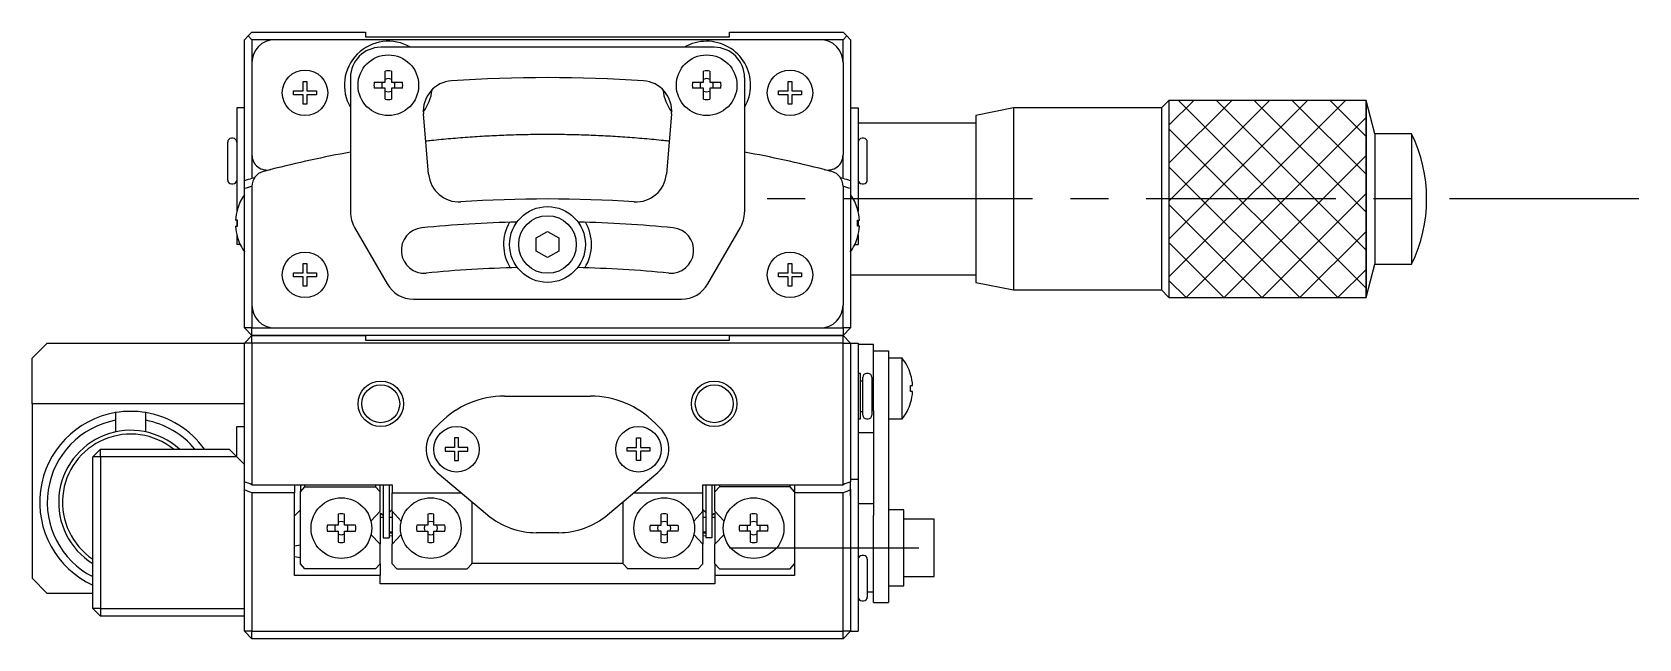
# Model space of a CAD drawing. Extents: x 58 to 392, y -1 to 231.
# Drawn here: x 122.7 to 228.7, y 191.3 to 231.3 of the extents above; entities that cross this region are included whole.
import ezdxf

# ---------------------------------------------------------------- set-up
doc = ezdxf.new("R2010")
doc.units = 0
doc.header["$LTSCALE"] = 10
doc.linetypes.add('CENTER', pattern=[2, 1.25, -0.25, 0.25, -0.25])
doc.layers.get('0').update_dxf_attribs({"linetype": 'CONTINUOUS'})
doc.layers.add('CENTER', color=1, linetype='CENTER')

msp = doc.modelspace()

# ---------------------------------------------------------------- linework, layer by layer
at = {"color": 7, "linetype": 'CONTINUOUS'}
for p, q in [((136.932975, 231.001916), (137.182975, 231.251916)), ((137.182975, 231.251916), (144.682975, 231.251916)), ((144.682975, 231.251916), (144.682975, 230.951916)), ((168.682975, 230.951916), (168.682975, 231.251916)), ((168.682975, 231.251916), (176.182975, 231.251916)), ((176.182975, 231.251916), (176.432975, 231.001916)), ((136.682975, 230.751916), (136.932975, 231.001916)), ((136.682975, 221.458753), (136.682975, 230.751916)), ((136.932975, 231.001916), (137.182975, 230.751916)), ((137.182975, 230.751916), (137.182975, 229.251916)), ((138.682975, 230.751916), (137.182975, 230.751916)), ((174.682975, 230.751916), (138.682975, 230.751916)), ((144.682975, 230.951916), (168.682975, 230.951916)), ((167.682975, 230.251916), (145.682975, 230.251916)), ((176.182975, 230.751916), (174.682975, 230.751916)), ((176.182975, 230.751916), (176.432975, 231.001916)), ((176.182975, 229.251916), (176.182975, 230.751916)), ((176.432975, 231.001916), (176.682975, 230.751916)), ((176.682975, 230.751916), (176.682975, 221.458753)), ((137.182975, 229.251916), (137.182975, 223.160278)), ((176.182975, 229.251916), (176.182975, 223.160278)), ((140.557975, 227.376916), (140.557975, 228.001916)), ((140.557975, 228.001916), (140.807975, 228.001916)), ((140.807975, 228.001916), (140.807975, 227.376916)), ((143.682975, 228.251916), (143.682975, 219.381916)), ((145.254266, 227.951916), (145.982975, 227.951916)), ((145.982975, 227.951916), (145.982975, 228.680625)), ((146.382975, 228.680625), (146.382975, 227.951916)), ((146.382975, 227.951916), (147.111683, 227.951916)), ((166.254266, 227.951916), (166.982975, 227.951916)), ((166.982975, 227.951916), (166.982975, 228.680625)), ((167.382975, 228.680625), (167.382975, 227.951916)), ((167.382975, 227.951916), (168.111683, 227.951916)), ((169.682975, 228.251916), (169.682975, 219.381916)), ((172.557975, 227.376916), (172.557975, 228.001916)), ((172.557975, 228.001916), (172.807975, 228.001916)), ((172.807975, 228.001916), (172.807975, 227.376916)), ((139.932975, 227.126916), (139.932975, 227.376916)), ((139.932975, 227.376916), (140.557975, 227.376916)), ((140.557975, 227.126916), (139.932975, 227.126916)), ((140.557975, 226.501916), (140.557975, 227.126916)), ((140.807975, 227.376916), (141.432975, 227.376916)), ((141.432975, 227.126916), (140.807975, 227.126916)), ((140.807975, 227.126916), (140.807975, 226.501916)), ((141.432975, 227.376916), (141.432975, 227.126916)), ((145.982975, 227.551916), (145.254266, 227.551916)), ((145.982975, 226.823207), (145.982975, 227.551916)), ((146.382975, 227.551916), (146.382975, 226.823207)), ((147.111683, 227.551916), (146.382975, 227.551916)), ((166.982975, 227.551916), (166.254266, 227.551916)), ((166.982975, 226.823207), (166.982975, 227.551916)), ((167.382975, 227.551916), (167.382975, 226.823207)), ((168.111683, 227.551916), (167.382975, 227.551916)), ((171.932975, 227.126916), (171.932975, 227.376916)), ((171.932975, 227.376916), (172.557975, 227.376916)), ((172.557975, 227.126916), (171.932975, 227.126916)), ((172.557975, 226.501916), (172.557975, 227.126916)), ((172.807975, 227.376916), (173.432975, 227.376916)), ((173.432975, 227.126916), (172.807975, 227.126916)), ((172.807975, 227.126916), (172.807975, 226.501916)), ((173.432975, 227.376916), (173.432975, 227.126916)), ((136.682975, 226.251916), (136.182975, 226.251916)), ((136.182975, 226.251916), (136.182975, 224.494557)), ((140.807975, 226.501916), (140.557975, 226.501916)), ((148.840895, 221.887299), (148.492189, 225.87302)), ((164.87376, 225.87302), (164.525054, 221.887299)), ((172.807975, 226.501916), (172.557975, 226.501916)), ((176.682975, 226.251916), (177.182975, 226.251916)), ((177.182975, 226.251916), (177.182975, 224.494557)), ((187.432974, 226.251912), (184.932975, 225.751913)), ((187.432974, 226.251912), (187.432974, 214.25192)), ((197.182979, 226.251912), (187.432974, 226.251912)), ((197.682981, 226.751915), (197.182979, 226.251912)), ((197.182979, 226.251912), (197.182979, 214.25192)), ((197.682981, 226.751915), (197.682981, 213.751917)), ((210.682982, 226.751915), (197.682981, 226.751915)), ((210.682982, 226.751915), (197.682981, 226.751915)), ((197.682981, 226.751915), (197.682981, 213.751917)), ((210.682982, 226.751915), (210.682982, 213.751917)), ((211.27247, 224.551916), (210.682982, 226.751915)), ((210.682982, 213.751917), (210.682982, 226.751915)), ((184.932975, 225.251916), (177.182975, 225.251916)), ((184.932975, 225.751913), (184.932975, 214.751919)), ((135.582975, 221.501916), (135.582975, 224.001916)), ((135.932975, 224.251916), (135.832975, 224.251916)), ((136.182975, 224.494557), (136.182975, 224.16613)), ((136.182975, 224.16613), (136.182975, 221.219827)), ((177.182975, 224.494557), (177.182975, 224.16613)), ((177.182975, 224.16613), (177.182975, 221.219827)), ((177.532975, 224.251916), (177.432975, 224.251916)), ((177.782975, 221.501916), (177.782975, 224.001916)), ((211.27247, 224.551916), (211.27247, 215.951916)), ((213.682981, 224.551916), (211.27247, 224.551916)), ((213.682981, 224.551916), (213.682981, 215.951916)), ((137.182975, 223.160278), (137.182975, 221.599269)), ((176.182975, 221.599269), (176.182975, 223.160278)), ((135.832975, 221.251916), (135.932975, 221.251916)), ((136.182975, 221.219827), (136.182975, 219.420031)), ((136.682975, 220.938715), (136.682975, 221.458753)), ((136.682975, 211.751916), (136.682975, 220.938715)), ((137.182975, 221.093254), (137.182975, 213.251916)), ((176.182975, 221.093254), (176.182975, 213.251916)), ((176.682975, 221.458753), (176.682975, 220.938715)), ((176.682975, 220.938715), (176.682975, 211.751916)), ((177.182975, 221.219827), (177.182975, 219.420031)), ((177.432975, 221.251916), (177.532975, 221.251916)), ((136.227242, 219.580625), (136.227242, 219.601916)), ((177.138707, 219.580625), (177.138707, 219.601916)), ((136.227242, 218.851916), (136.095499, 218.851916)), ((136.095499, 218.451916), (136.227242, 218.451916)), ((136.182975, 218.851916), (136.182975, 218.451916)), ((136.227242, 218.451916), (136.227242, 218.851916)), ((143.950924, 218.381916), (146.10444, 214.651916)), ((167.261509, 214.651916), (169.415025, 218.381916)), ((177.138707, 218.851916), (177.27045, 218.851916)), ((177.138707, 218.451916), (177.138707, 218.851916)), ((177.27045, 218.451916), (177.138707, 218.451916)), ((177.182975, 218.851916), (177.182975, 218.451916)), ((136.182975, 217.883802), (136.182975, 217.251916)), ((136.227242, 217.701916), (136.227242, 217.723207)), ((155.932975, 217.684929), (156.682975, 218.117942)), ((155.932975, 216.818903), (155.932975, 217.684929)), ((156.682975, 218.117942), (157.432975, 217.684929)), ((157.432975, 217.684929), (157.432975, 216.818903)), ((177.138707, 217.701916), (177.138707, 217.723207)), ((177.182975, 217.883802), (177.182975, 217.251916)), ((136.405476, 217.251916), (136.182975, 217.251916)), ((156.682975, 216.385891), (155.932975, 216.818903)), ((157.432975, 216.818903), (156.682975, 216.385891)), ((176.960473, 217.251916), (177.182975, 217.251916)), ((139.932975, 215.126916), (139.932975, 215.376916)), ((139.932975, 215.376916), (140.557975, 215.376916)), ((140.557975, 215.376916), (140.557975, 216.001916)), ((140.557975, 216.001916), (140.807975, 216.001916)), ((140.807975, 216.001916), (140.807975, 215.376916)), ((140.807975, 215.376916), (141.432975, 215.376916)), ((141.432975, 215.376916), (141.432975, 215.126916)), ((171.932975, 215.126916), (171.932975, 215.376916)), ((171.932975, 215.376916), (172.557975, 215.376916)), ((172.557975, 215.376916), (172.557975, 216.001916)), ((172.557975, 216.001916), (172.807975, 216.001916)), ((172.807975, 216.001916), (172.807975, 215.376916)), ((172.807975, 215.376916), (173.432975, 215.376916)), ((173.432975, 215.376916), (173.432975, 215.126916)), ((176.682975, 215.251916), (184.932975, 215.251916)), ((210.682982, 213.751917), (211.27247, 215.951916)), ((211.27247, 215.951916), (213.682981, 215.951916)), ((140.557975, 215.126916), (139.932975, 215.126916)), ((140.557975, 214.501916), (140.557975, 215.126916)), ((140.807975, 214.501916), (140.557975, 214.501916)), ((141.432975, 215.126916), (140.807975, 215.126916)), ((140.807975, 215.126916), (140.807975, 214.501916)), ((172.557975, 215.126916), (171.932975, 215.126916)), ((172.557975, 214.501916), (172.557975, 215.126916)), ((172.807975, 214.501916), (172.557975, 214.501916)), ((173.432975, 215.126916), (172.807975, 215.126916)), ((172.807975, 215.126916), (172.807975, 214.501916)), ((184.932975, 214.751919), (187.432974, 214.25192)), ((187.432974, 214.25192), (197.182979, 214.25192)), ((197.182979, 214.25192), (197.682981, 213.751917)), ((137.182975, 213.251916), (137.182975, 211.751916)), ((147.836491, 213.651916), (165.529458, 213.651916)), ((176.182975, 211.751916), (176.182975, 213.251916)), ((197.682981, 213.751917), (210.682982, 213.751917)), ((197.682981, 213.751917), (210.682982, 213.751917)), ((137.182975, 211.251916), (136.682975, 211.751916)), ((137.182975, 211.751916), (136.682975, 211.751916)), ((137.182975, 211.251916), (136.682975, 210.751916)), ((137.182975, 211.751916), (138.682975, 211.751916)), ((137.182975, 211.251916), (137.182975, 211.751916)), ((137.182975, 210.751916), (137.182975, 211.251916)), ((137.182975, 211.251916), (144.682975, 211.251916)), ((144.682975, 211.251916), (137.182975, 211.251916)), ((138.682975, 211.751916), (174.682975, 211.751916)), ((144.682975, 211.251916), (144.682975, 210.951916)), ((168.682975, 211.251916), (144.682975, 211.251916)), ((144.682975, 210.951916), (168.682975, 210.951916)), ((168.682975, 211.251916), (176.182975, 211.251916)), ((168.682975, 210.951916), (168.682975, 211.251916)), ((176.182975, 211.251916), (168.682975, 211.251916)), ((174.682975, 211.751916), (176.182975, 211.751916)), ((176.682975, 211.751916), (176.182975, 211.251916)), ((176.182975, 211.751916), (176.182975, 211.251916)), ((176.682975, 211.751916), (176.182975, 211.751916)), ((176.182975, 210.751916), (176.182975, 211.251916)), ((176.682975, 210.751916), (176.182975, 211.251916)), ((123.682975, 210.751916), (122.682975, 209.751916)), ((123.682975, 210.751916), (136.682975, 210.751916)), ((137.182975, 210.751916), (136.682975, 210.751916)), ((136.682975, 201.608147), (136.682975, 210.751916)), ((137.182975, 210.751916), (137.182975, 201.411661)), ((176.182975, 210.751916), (137.182975, 210.751916)), ((176.182975, 201.411661), (176.182975, 210.751916)), ((176.182975, 210.751916), (176.682975, 210.751916)), ((176.682975, 210.751916), (177.182975, 210.751916)), ((176.682975, 210.751916), (176.682975, 209.251916)), ((177.182975, 210.751916), (177.182975, 209.251916)), ((178.182975, 210.651916), (177.182975, 210.651916)), ((178.182975, 206.282222), (178.182975, 210.651916)), ((178.182975, 210.251916), (179.182975, 210.251916)), ((179.182975, 210.251916), (179.182975, 208.251916)), ((122.682975, 206.751916), (122.682975, 209.751916)), ((176.682975, 209.251916), (176.682975, 202.781641)), ((176.682975, 209.251916), (176.682975, 202.781641)), ((177.182975, 209.251916), (177.182975, 202.781641)), ((180.080974, 209.751916), (179.182975, 209.751916)), ((180.080974, 207.751916), (180.080974, 209.751916)), ((177.332975, 208.751916), (177.182975, 208.751916)), ((177.332975, 205.751916), (177.332975, 208.751916)), ((177.482975, 208.251916), (177.332975, 208.251916)), ((177.482975, 206.001916), (177.482975, 208.501916)), ((177.832975, 208.751916), (177.732975, 208.751916)), ((178.082975, 208.501916), (178.082975, 206.001916)), ((179.182975, 208.251916), (179.182975, 199.381916)), ((180.638707, 208.680625), (180.638707, 208.701916)), ((180.638707, 207.951916), (180.77045, 207.951916)), ((180.638707, 207.551916), (180.638707, 207.951916)), ((136.682975, 206.751916), (122.682975, 206.751916)), ((122.682975, 206.751916), (122.682975, 195.251916)), ((153.839829, 207.251916), (159.52612, 207.251916)), ((180.080974, 205.751916), (180.080974, 207.751916)), ((180.77045, 207.551916), (180.638707, 207.551916)), ((180.638707, 206.801916), (180.638707, 206.823207)), ((128.182975, 206.167996), (128.182975, 205.660243)), ((128.182975, 205.660243), (128.182975, 204.895465)), ((130.182975, 205.660243), (130.182975, 206.167996)), ((130.182975, 204.895465), (130.182975, 205.660243)), ((177.182975, 205.751916), (177.332975, 205.751916)), ((177.332975, 206.251916), (177.482975, 206.251916)), ((177.732975, 205.751916), (177.832975, 205.751916)), ((178.182975, 206.282222), (178.182975, 199.381916)), ((179.182975, 205.751916), (180.080974, 205.751916)), ((136.182975, 205.251916), (136.682975, 205.251916)), ((136.182975, 203.251916), (136.182975, 205.251916)), ((149.597188, 205.494557), (149.268761, 205.16613)), ((164.097188, 205.16613), (163.768761, 205.494557)), ((177.182975, 204.851916), (178.182975, 204.851916)), ((127.182975, 203.751916), (126.682975, 203.251916)), ((127.182975, 203.251916), (127.182975, 203.751916)), ((127.182975, 203.751916), (135.682975, 203.751916)), ((136.182975, 203.251916), (135.682975, 203.751916)), ((150.557975, 203.876916), (149.932975, 203.876916)), ((149.932975, 203.876916), (149.932975, 203.626916)), ((149.932975, 203.626916), (150.557975, 203.626916)), ((150.807975, 204.501916), (150.557975, 204.501916)), ((150.557975, 204.501916), (150.557975, 203.876916)), ((150.557975, 203.626916), (150.557975, 203.001916)), ((150.807975, 203.876916), (150.807975, 204.501916)), ((151.432975, 203.876916), (150.807975, 203.876916)), ((150.807975, 203.001916), (150.807975, 203.626916)), ((150.807975, 203.626916), (151.432975, 203.626916)), ((151.432975, 203.626916), (151.432975, 203.876916)), ((161.932975, 203.876916), (162.557975, 203.876916)), ((161.932975, 203.626916), (161.932975, 203.876916)), ((162.557975, 203.626916), (161.932975, 203.626916)), ((162.557975, 204.501916), (162.807975, 204.501916)), ((162.557975, 203.876916), (162.557975, 204.501916)), ((162.557975, 203.001916), (162.557975, 203.626916)), ((162.807975, 204.501916), (162.807975, 203.876916)), ((162.807975, 203.876916), (163.432975, 203.876916)), ((162.807975, 203.626916), (162.807975, 203.001916)), ((163.432975, 203.626916), (162.807975, 203.626916)), ((163.432975, 203.876916), (163.432975, 203.626916)), ((126.682975, 193.251916), (126.682975, 203.251916)), ((127.182975, 203.251916), (126.682975, 203.251916)), ((127.182975, 203.251916), (127.182975, 193.251916)), ((136.182975, 203.251916), (127.182975, 203.251916)), ((136.682975, 202.751916), (136.182975, 203.251916)), ((150.557975, 203.001916), (150.807975, 203.001916)), ((162.807975, 203.001916), (162.557975, 203.001916)), ((176.682975, 202.781641), (176.682975, 201.608147)), ((177.182975, 202.781641), (177.182975, 201.781641)), ((136.682975, 201.071591), (136.682975, 201.608147)), ((137.182975, 201.411661), (146.432975, 201.411661)), ((139.982975, 201.411661), (139.982975, 200.87298)), ((140.382975, 201.411661), (140.382975, 200.943364)), ((140.682975, 201.264415), (140.682975, 201.411661)), ((145.332975, 201.411661), (145.332975, 201.264415)), ((145.632975, 200.943364), (145.632975, 201.411661)), ((145.832975, 201.411661), (145.832975, 197.904402)), ((146.232975, 201.411661), (146.232975, 197.904402)), ((146.432975, 201.411661), (146.432975, 200.87298)), ((149.397399, 202.219827), (152.732085, 199.421694)), ((160.633864, 199.421694), (163.96855, 202.219827)), ((166.932975, 201.411661), (176.182975, 201.411661)), ((166.932975, 200.87298), (166.932975, 201.411661)), ((167.132975, 201.411661), (167.132975, 197.904402)), ((167.532975, 201.411661), (167.532975, 197.904402)), ((167.732975, 200.943364), (167.732975, 201.411661)), ((168.032975, 201.411661), (168.032975, 201.264415)), ((172.682975, 201.264415), (172.682975, 201.411661)), ((172.982975, 201.411661), (172.982975, 200.87298)), ((176.682975, 201.781641), (177.182975, 201.781641)), ((176.682975, 201.116302), (176.682975, 201.587919)), ((177.182975, 201.781641), (177.182975, 201.587919)), ((177.182975, 201.587919), (177.182975, 200.651435)), ((136.682975, 191.751916), (136.682975, 201.071591)), ((137.182975, 200.87298), (137.182975, 191.751916)), ((139.982975, 200.87298), (137.182975, 200.87298)), ((139.982975, 200.751916), (139.982975, 200.87298)), ((139.982975, 199.251921), (139.982975, 200.751916)), ((140.382975, 200.943364), (140.682975, 201.264415)), ((140.382975, 196.201221), (140.382975, 200.943364)), ((140.682975, 201.264415), (145.332975, 201.264415)), ((145.332975, 201.264415), (145.632975, 200.943364)), ((145.632975, 199.67173), (145.632975, 200.943364)), ((146.432975, 199.67173), (146.432975, 200.87298)), ((146.432975, 200.87298), (151.002509, 200.87298)), ((162.36344, 200.87298), (166.932975, 200.87298)), ((166.932975, 199.67173), (166.932975, 200.87298)), ((168.032975, 201.264415), (167.732975, 200.943364)), ((167.732975, 199.67173), (167.732975, 200.943364)), ((172.682975, 201.264415), (168.032975, 201.264415)), ((172.982975, 200.943364), (172.682975, 201.264415)), ((172.982975, 200.87298), (172.982975, 195.436189)), ((176.182975, 200.87298), (172.982975, 200.87298)), ((176.182975, 191.751916), (176.182975, 200.87298)), ((176.682975, 201.071591), (176.682975, 201.116302)), ((176.682975, 201.116302), (176.682975, 201.071591)), ((176.682975, 200.651435), (176.682975, 201.071591)), ((176.682975, 201.071591), (176.682975, 200.651435)), ((176.682975, 200.651435), (176.682975, 193.251916)), ((176.682975, 200.651435), (176.682975, 193.251916)), ((177.182975, 200.651435), (177.182975, 193.251916)), ((139.982975, 199.351916), (140.132975, 199.501916)), ((140.132975, 199.501916), (140.382975, 199.751916)), ((142.882975, 199.480625), (142.882975, 198.751916)), ((143.282975, 198.751916), (143.282975, 199.480625)), ((145.632975, 199.67173), (145.026697, 199.019854)), ((145.632975, 199.565533), (145.632975, 197.485874)), ((145.63304, 199.549514), (145.832894, 199.434004)), ((145.633048, 199.531383), (145.832726, 199.416331)), ((146.232975, 199.593473), (146.432975, 199.787566)), ((146.232975, 199.576079), (146.432975, 199.770104)), ((146.432975, 199.67173), (147.039252, 199.019854)), ((146.432975, 199.67173), (146.432975, 197.485874)), ((148.782975, 199.480625), (148.782975, 198.751916)), ((149.182975, 198.751916), (149.182975, 199.480625)), ((151.682975, 200.302002), (151.682975, 196.251916)), ((161.682975, 196.251916), (161.682975, 200.302002)), ((164.182975, 198.751916), (164.182975, 199.480625)), ((164.582975, 199.480625), (164.582975, 198.751916)), ((166.932975, 199.67173), (166.326697, 199.019854)), ((166.932975, 199.787566), (167.132975, 199.593473)), ((166.932975, 199.770104), (167.132975, 199.576079)), ((166.932975, 199.67173), (166.932975, 197.485874)), ((167.533144, 199.434038), (167.732911, 199.549515)), ((167.533155, 199.416306), (167.73289, 199.531375)), ((167.732975, 199.67173), (168.339252, 199.019854)), ((167.732975, 199.565533), (167.732975, 197.485874)), ((170.082975, 198.751916), (170.082975, 199.480625)), ((170.482975, 199.480625), (170.482975, 198.751916)), ((178.182975, 200.151916), (177.182975, 200.151916)), ((178.182975, 198.381916), (178.182975, 199.381916)), ((180.182975, 199.751916), (179.182975, 199.751916)), ((179.182975, 199.381916), (179.182975, 198.381916)), ((180.182975, 194.751916), (180.182975, 199.751916)), ((139.982975, 195.436189), (139.982975, 199.251921)), ((142.882975, 198.751916), (142.154266, 198.751916)), ((142.154266, 198.351916), (142.882975, 198.351916)), ((142.882975, 198.351916), (142.882975, 197.623207)), ((144.011683, 198.751916), (143.282975, 198.751916)), ((143.282975, 197.623207), (143.282975, 198.351916)), ((143.282975, 198.351916), (144.011683, 198.351916)), ((145.832975, 199.251916), (145.632975, 199.251916)), ((146.232853, 198.30968), (146.432968, 198.326855)), ((146.432975, 199.251916), (146.232975, 199.251916)), ((146.232975, 198.251916), (146.432975, 198.251916)), ((148.782975, 198.751916), (148.054266, 198.751916)), ((148.054266, 198.351916), (148.782975, 198.351916)), ((148.782975, 198.351916), (148.782975, 197.623207)), ((149.911683, 198.751916), (149.182975, 198.751916)), ((149.182975, 197.623207), (149.182975, 198.351916)), ((149.182975, 198.351916), (149.911683, 198.351916)), ((157.419926, 198.251916), (155.946023, 198.251916)), ((163.454266, 198.751916), (164.182975, 198.751916)), ((164.182975, 198.351916), (163.454266, 198.351916)), ((164.182975, 197.623207), (164.182975, 198.351916)), ((164.582975, 198.751916), (165.311683, 198.751916)), ((164.582975, 198.351916), (164.582975, 197.623207)), ((165.311683, 198.351916), (164.582975, 198.351916)), ((167.132975, 199.251916), (166.932975, 199.251916)), ((166.932975, 198.251916), (167.132975, 198.251916)), ((166.932997, 198.326854), (167.133004, 198.309691)), ((167.732975, 199.251916), (167.532975, 199.251916)), ((169.354266, 198.751916), (170.082975, 198.751916)), ((170.082975, 198.351916), (169.354266, 198.351916)), ((170.082975, 197.623207), (170.082975, 198.351916)), ((170.482975, 198.751916), (171.211683, 198.751916)), ((170.482975, 198.351916), (170.482975, 197.623207)), ((171.211683, 198.351916), (170.482975, 198.351916)), ((178.182975, 194.651916), (178.182975, 198.381916)), ((179.182975, 198.381916), (179.182975, 194.651916)), ((182.182975, 199.151916), (180.182975, 199.151916)), ((182.182975, 195.351916), (182.182975, 199.151916)), ((139.982975, 197.385605), (140.382917, 197.442911)), ((145.037598, 198.128926), (145.632975, 197.485874)), ((145.632975, 196.201221), (145.632975, 197.485874)), ((145.832975, 197.904402), (146.232975, 197.904402)), ((146.432966, 198.030371), (146.232903, 198.052929)), ((147.028351, 198.128926), (146.432975, 197.485874)), ((146.432975, 196.201221), (146.432975, 197.485874)), ((166.337598, 198.128926), (166.932975, 197.485874)), ((166.932975, 196.201221), (166.932975, 197.485874)), ((167.133012, 198.052923), (166.933029, 198.030375)), ((167.532975, 197.904402), (167.132975, 197.904402)), ((168.328351, 198.128926), (167.732975, 197.485874)), ((167.732975, 196.201221), (167.732975, 197.485874)), ((140.382967, 196.594464), (139.982975, 196.661582)), ((140.682975, 195.87534), (140.382975, 196.201221)), ((145.632975, 196.201221), (145.332975, 195.87534)), ((145.632975, 196.201221), (145.632975, 195.436189)), ((146.432975, 196.201221), (146.732975, 195.87534)), ((151.382975, 195.87534), (151.682975, 196.201221)), ((151.682975, 196.201221), (151.682975, 196.251916)), ((151.682975, 196.251916), (161.682975, 196.251916)), ((161.682975, 196.201221), (161.682975, 196.251916)), ((161.982975, 195.87534), (161.682975, 196.201221)), ((166.932975, 196.201221), (166.632975, 195.87534)), ((167.732975, 196.201221), (168.032975, 195.87534)), ((167.732975, 196.201221), (167.732975, 195.436189)), ((172.682975, 195.87534), (172.982975, 196.201221)), ((177.532975, 196.751916), (177.432975, 196.751916)), ((177.782975, 196.501916), (177.782975, 194.001916)), ((122.682975, 195.251916), (123.682975, 194.251916)), ((145.632975, 195.436189), (139.982975, 195.436189)), ((145.332975, 195.87534), (140.682975, 195.87534)), ((145.632975, 194.886765), (145.632975, 195.436189)), ((146.732975, 195.87534), (151.382975, 195.87534)), ((166.632975, 195.87534), (161.982975, 195.87534)), ((167.732975, 195.436189), (167.732975, 194.886765)), ((172.982975, 195.436189), (167.732975, 195.436189)), ((168.032975, 195.87534), (172.682975, 195.87534)), ((180.182975, 195.351916), (182.182975, 195.351916)), ((126.682975, 194.251916), (123.682975, 194.251916)), ((167.732975, 194.886765), (145.632975, 194.886765)), ((177.782975, 194.351916), (178.182975, 194.351916)), ((178.182975, 193.651916), (178.182975, 194.651916)), ((179.182975, 194.751916), (180.182975, 194.751916)), ((179.182975, 194.651916), (179.182975, 193.651916)), ((126.682975, 193.251916), (127.182975, 192.751916)), ((127.182975, 193.251916), (126.682975, 193.251916)), ((127.182975, 193.251916), (127.182975, 192.751916)), ((127.182975, 193.251916), (136.682975, 193.251916)), ((176.682975, 193.251916), (176.682975, 191.751916)), ((177.182975, 193.251916), (177.182975, 191.751916)), ((177.432975, 193.751916), (177.532975, 193.751916)), ((178.182975, 193.651916), (179.182975, 193.651916)), ((136.682975, 192.751916), (127.182975, 192.751916)), ((137.182975, 191.751916), (136.682975, 191.751916)), ((137.182975, 191.251916), (136.682975, 191.751916)), ((137.182975, 191.251916), (137.182975, 191.751916)), ((137.182975, 191.751916), (176.182975, 191.751916)), ((176.182975, 191.251916), (137.182975, 191.251916)), ((176.182975, 191.251916), (176.182975, 191.751916)), ((176.682975, 191.751916), (176.182975, 191.751916)), ((176.682975, 191.751916), (176.182975, 191.251916)), ((176.682975, 191.751916), (177.182975, 191.751916))]:
    msp.add_line(p, q, dxfattribs=at)
at = {"color": 3, "linetype": 'CONTINUOUS'}
for p, q in [((197.682981, 225.114043), (199.320853, 226.751915)), ((197.682981, 222.614043), (201.820853, 226.751915)), ((197.682981, 220.114043), (204.320853, 226.751915)), ((197.682981, 217.614043), (206.820853, 226.751915)), ((197.682981, 215.114043), (209.320853, 226.751915)), ((198.313191, 226.751915), (210.682982, 214.382124)), ((200.813191, 226.751915), (210.682982, 216.882124)), ((203.313191, 226.751915), (210.682982, 219.382124)), ((205.813191, 226.751915), (210.682982, 221.882124)), ((208.313191, 226.751915), (210.682982, 224.382124)), ((197.682981, 224.882125), (208.813189, 213.751917)), ((198.820855, 213.751917), (210.682982, 225.614044)), ((201.320855, 213.751917), (210.682982, 223.114044)), ((197.682981, 222.382125), (206.313189, 213.751917)), ((203.820855, 213.751917), (210.682982, 220.614044)), ((197.682981, 219.882125), (203.813189, 213.751917)), ((197.682981, 217.382125), (201.313189, 213.751917)), ((206.320855, 213.751917), (210.682982, 218.114044)), ((208.820855, 213.751917), (210.682982, 215.614044)), ((197.682981, 214.882125), (198.813189, 213.751917))]:
    msp.add_line(p, q, dxfattribs=at)
at = {"color": 7, "linetype": 'CONTINUOUS'}
for centre, radius in [((146.182975, 227.751916), 2), ((167.182975, 227.751916), 2), ((140.682975, 227.251916), 1.5), ((172.682975, 227.251916), 1.5), ((156.682975, 217.251916), 2.5), ((156.682975, 217.251916), 1.9), ((140.682975, 215.251916), 1.5), ((172.682975, 215.251916), 1.5), ((145.682975, 206.751916), 1.25), ((167.682975, 206.751916), 1.25), ((150.682975, 203.751916), 1.5), ((162.682975, 203.751916), 1.5), ((143.082975, 198.551916), 2), ((148.982975, 198.551916), 2), ((164.382975, 198.551916), 2), ((170.282975, 198.551916), 2)]:
    msp.add_circle(centre, radius, dxfattribs=at)
at = {"color": 3, "linetype": 'CONTINUOUS'}
for centre in [(145.682975, 206.751916), (167.682975, 206.751916)]:
    msp.add_circle(centre, 1.5, dxfattribs=at)
at = {"color": 7, "linetype": 'CONTINUOUS'}
for centre, radius, start, end in [((138.682975, 229.251916), 1.5, 90, 180), ((146.182975, 227.751916), 2.9, 59.549686, 210.450314), ((145.682975, 228.251916), 2, 90, 180), ((167.182975, 227.751916), 2.9, 0, 120.450314), ((167.682975, 228.251916), 2, 0, 90), ((174.682975, 229.251916), 1.5, 0, 90), ((146.182975, 227.751916), 0.95, 167.846803, 192.153197), ((146.182975, 227.751916), 0.435085, 152.633517, 207.366483), ((146.182975, 227.751916), 0.95, 77.846803, 102.153197), ((146.182975, 227.751916), 0.435085, 62.633517, 117.366483), ((146.182975, 227.751916), 0.435085, 332.633517, 27.366483), ((146.182975, 227.751916), 0.95, 347.846803, 12.153197), ((150.484579, 226.047331), 2, 93.780849, 185), ((156.682975, 132.251916), 96, 86.219151, 93.780849), ((162.88137, 226.047331), 2, 355, 86.219151), ((167.182975, 227.751916), 0.95, 167.846803, 192.153197), ((167.182975, 227.751916), 0.435085, 152.633517, 207.366483), ((167.182975, 227.751916), 0.95, 77.846803, 102.153197), ((167.182975, 227.751916), 0.435085, 62.633517, 117.366483), ((167.182975, 227.751916), 0.435085, 332.633517, 27.366483), ((167.182975, 227.751916), 0.95, 347.846803, 12.153197), ((146.182975, 227.751916), 0.435085, 242.633517, 297.366483), ((146.182975, 227.751916), 2.9, 322.556407, 354.209989), ((167.182975, 227.751916), 2.9, 185.790011, 217.443593), ((167.182975, 227.751916), 0.435085, 242.633517, 297.366483), ((167.182975, 227.751916), 2.9, 329.549686, 0), ((146.182975, 227.751916), 0.95, 257.846803, 282.153197), ((167.182975, 227.751916), 0.95, 257.846803, 282.153197), ((135.832975, 224.001916), 0.25, 90, 180), ((135.932975, 224.001916), 0.25, 0, 90), ((156.682975, 151.251916), 73.25, 96, 96.295393), ((156.682975, 151.251916), 73.25, 96.000131, 96.295393), ((156.682975, 151.251916), 73.25, 94.99988, 96.000131), ((156.682975, 151.251916), 73.25, 95, 96), ((156.682975, 151.251916), 73.25, 94, 95), ((156.682975, 151.251916), 73.25, 93.999984, 94.99988), ((156.682975, 151.251916), 73.25, 93, 94), ((156.682975, 151.251916), 73.25, 93.000131, 93.999984), ((156.682975, 151.251916), 73.25, 91.999932, 93.000131), ((156.682975, 151.251916), 73.25, 92, 93), ((156.682975, 151.251916), 73.25, 91, 92), ((156.682975, 151.251916), 73.25, 91.000031, 91.999932), ((156.682975, 151.251916), 73.25, 90, 91.000031), ((156.682975, 151.251916), 73.25, 90, 91), ((156.682975, 151.251916), 73.25, 88.999898, 90), ((156.682975, 151.251916), 73.25, 89, 90), ((156.682975, 151.251916), 73.25, 88, 89), ((156.682975, 151.251916), 73.25, 88.000102, 88.999898), ((156.682975, 151.251916), 73.25, 87, 88.000102), ((156.682975, 151.251916), 73.25, 87, 88), ((156.682975, 151.251916), 73.25, 85.999898, 87), ((156.682975, 151.251916), 73.25, 86, 87), ((156.682975, 151.251916), 73.25, 85, 86), ((156.682975, 151.251916), 73.25, 85.000102, 85.999898), ((156.682975, 151.251916), 73.25, 84, 85.000102), ((156.682975, 151.251916), 73.25, 84, 85), ((156.682975, 151.251916), 73.25, 83.704607, 84), ((156.682975, 151.251916), 73.25, 83.704607, 84), ((177.432975, 224.001916), 0.25, 90, 180), ((177.532975, 224.001916), 0.25, 0, 90), ((204.93798, 220.251916), 9.745001, 333.816209, 26.183791), ((138.182975, 223.160278), 1, 180, 284.427707), ((156.682975, 151.251916), 73.25, 100.222685, 104.427707), ((156.682975, 151.251916), 73.25, 100.222685, 104.427707), ((156.682975, 151.251916), 73.25, 75.572293, 79.777315), ((156.682975, 151.251916), 73.25, 75.572293, 79.777315), ((175.182975, 223.160278), 1, 255.572293, 0), ((156.682975, 151.251916), 73, 105.493157, 105.900797), ((138.182975, 221.093254), 1, 104.836129, 180), ((156.682975, 151.251916), 73, 105.357964, 105.493157), ((156.682975, 151.251916), 73.25, 104.427707, 104.836129), ((150.833284, 222.06161), 2, 185, 273.726656), ((162.532665, 222.06161), 2, 266.273344, 355), ((156.682975, 151.251916), 73.25, 75.163871, 75.572293), ((175.182975, 221.093254), 1, 0, 75.163871), ((156.682975, 151.251916), 73, 74.506843, 74.642036), ((156.682975, 151.251916), 73, 74.099203, 74.506843), ((135.832975, 221.501916), 0.25, 180, 270), ((135.932975, 221.501916), 0.25, 270, 0), ((139.282975, 218.651916), 3.2, 144.340912, 162.729995), ((156.682975, 151.251916), 72.5, 105.602718, 106.013394), ((156.682975, 151.251916), 72.5, 73.986606, 74.397282), ((174.082975, 218.651916), 3.2, 17.270005, 35.659088), ((177.432975, 221.501916), 0.25, 180, 270), ((177.532975, 221.501916), 0.25, 270, 0), ((139.282975, 218.651916), 3.193744, 163.094742, 176.40965), ((156.682975, 132.251916), 88, 86.273344, 93.726656), ((174.082975, 218.651916), 3.193744, 3.59035, 16.905258), ((139.282975, 218.651916), 3.193744, 183.59035, 196.905258), ((145.682975, 219.381916), 2, 180, 210), ((156.682975, 132.251916), 86.5, 91.336426, 95.5), ((156.682975, 217.251916), 2.9, 149.685477, 211.98764), ((156.682975, 132.251916), 86.5, 84.5, 88.663574), ((156.682975, 217.251916), 2.9, 0, 30.314523), ((167.682975, 219.381916), 2, 330, 0), ((174.082975, 218.651916), 3.193744, 343.094742, 356.40965), ((139.282975, 218.651916), 3.2, 197.270005, 216.423574), ((148.536086, 216.860593), 1.5, 95.5, 275.5), ((164.829864, 216.860593), 1.5, 264.5, 84.5), ((174.082975, 218.651916), 3.2, 323.576426, 342.729995), ((156.682975, 217.251916), 2.9, 328.01236, 0), ((156.682975, 132.251916), 83.5, 91.360223, 95.5), ((156.682975, 132.251916), 83.5, 84.5, 88.639777), ((147.836491, 215.651916), 2, 210, 270), ((165.529458, 215.651916), 2, 270, 330), ((138.682975, 213.251916), 1.5, 180, 270), ((174.682975, 213.251916), 1.5, 270, 0), ((177.582975, 207.751916), 3.2, 17.270005, 38.682187), ((177.732975, 208.501916), 0.25, 90, 180), ((177.832975, 208.501916), 0.25, 0, 90), ((177.582975, 207.751916), 3.193744, 3.59035, 16.905258), ((153.839829, 201.251916), 6, 90, 135), ((159.52612, 201.251916), 6, 45, 90), ((177.582975, 207.751916), 3.2, 321.317813, 342.729995), ((177.582975, 207.751916), 3.193744, 343.094742, 356.40965), ((129.182975, 200.251916), 6, 99.594068, 245.375682), ((129.182975, 200.251916), 5.5, 100.475682, 242.964308), ((129.182975, 200.251916), 6, 80.405932, 99.594068), ((129.182975, 200.251916), 6, 35.685335, 80.405932), ((129.182975, 200.251916), 5.5, 39.521196, 79.524318), ((177.732975, 206.001916), 0.25, 180, 270), ((177.832975, 206.001916), 0.25, 270, 0), ((129.182975, 200.251916), 4.75, 47.463102, 238.243136), ((150.682975, 203.751916), 2, 135, 230), ((162.682975, 203.751916), 2, 310, 45), ((117.182975, 151.251916), 54, 68.261539, 68.831551), ((196.182975, 151.251916), 54, 111.168449, 111.738461), ((117.182975, 151.251916), 53.5, 68.047872, 68.624047), ((196.182975, 151.251916), 53.5, 111.375953, 111.952128), ((143.082975, 198.551916), 0.95, 77.846803, 102.153197), ((148.982975, 198.551916), 0.95, 77.846803, 102.153197), ((155.946023, 203.251916), 5, 230, 270), ((157.419926, 203.251916), 5, 270, 310), ((164.382975, 198.551916), 0.95, 77.846803, 102.153197), ((170.282975, 198.551916), 0.95, 77.846803, 102.153197), ((143.082975, 198.551916), 0.95, 167.846803, 192.153197), ((143.082975, 198.551916), 0.435085, 152.633517, 207.366483), ((143.082975, 198.551916), 0.435085, 62.633517, 117.366483), ((143.082975, 198.551916), 0.435085, 332.633517, 27.366483), ((143.082975, 198.551916), 0.95, 347.846803, 12.153197), ((148.982975, 198.551916), 0.95, 167.846803, 192.153197), ((148.982975, 198.551916), 0.435085, 152.633517, 207.366483), ((148.982975, 198.551916), 0.435085, 62.633517, 117.366483), ((148.982975, 198.551916), 0.435085, 332.633517, 27.366483), ((148.982975, 198.551916), 0.95, 347.846803, 12.153197), ((164.382975, 198.551916), 0.95, 167.846803, 192.153197), ((164.382975, 198.551916), 0.435085, 152.633517, 207.366483), ((164.382975, 198.551916), 0.435085, 62.633517, 117.366483), ((164.382975, 198.551916), 0.435085, 332.633517, 27.366483), ((164.382975, 198.551916), 0.95, 347.846803, 12.153197), ((170.282975, 198.551916), 0.95, 167.846803, 192.153197), ((170.282975, 198.551916), 0.435085, 152.633517, 207.366483), ((170.282975, 198.551916), 0.435085, 62.633517, 117.366483), ((170.282975, 198.551916), 0.435085, 332.633517, 27.366483), ((170.282975, 198.551916), 0.95, 347.846803, 12.153197), ((143.082975, 198.551916), 0.435085, 242.633517, 297.366483), ((143.082975, 198.551916), 0.95, 257.846803, 282.153197), ((148.982975, 198.551916), 0.435085, 242.633517, 297.366483), ((148.982975, 198.551916), 0.95, 257.846803, 282.153197), ((164.382975, 198.551916), 0.435085, 242.633517, 297.366483), ((164.382975, 198.551916), 0.95, 257.846803, 282.153197), ((170.282975, 198.551916), 0.435085, 242.633517, 297.366483), ((170.282975, 198.551916), 0.95, 257.846803, 282.153197), ((177.432975, 196.501916), 0.25, 90, 180), ((177.532975, 196.501916), 0.25, 0, 90), ((177.432975, 194.001916), 0.25, 180, 270), ((177.532975, 194.001916), 0.25, 270, 0)]:
    msp.add_arc(centre, radius, start, end, dxfattribs=at)
at = {"color": 3, "linetype": 'CONTINUOUS'}
msp.add_arc((129.182975, 200.251916), 4.5, 51.057559, 236.251011, dxfattribs=at)
at = {"layer": 'CENTER', "color": 1, "linetype": 'CENTER'}
for p, q in [((228.682978, 220.251916), (168.682978, 220.251916)), ((168.682978, 197.251916), (183.682978, 197.251916))]:
    msp.add_line(p, q, dxfattribs=at)

doc.saveas('drawing.dxf')
